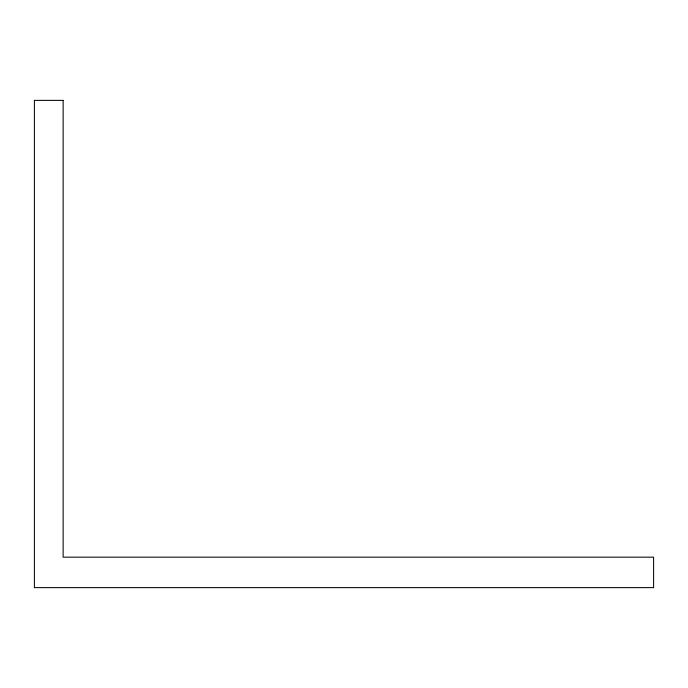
<?xml version="1.0" encoding="UTF-8"?>
<svg xmlns="http://www.w3.org/2000/svg" width="688" height="688" viewBox="0 0 688 688"><rect width="100%" height="100%" fill="white"/><g stroke="black" fill="none" stroke-linecap="round" stroke-linejoin="round"><path stroke-width="1.03" d="M63.133 100.379L34.4 100.379L34.4 587.621L653.6 587.621L653.6 557.168L63.133 557.168L63.133 100.379"/></g></svg>
